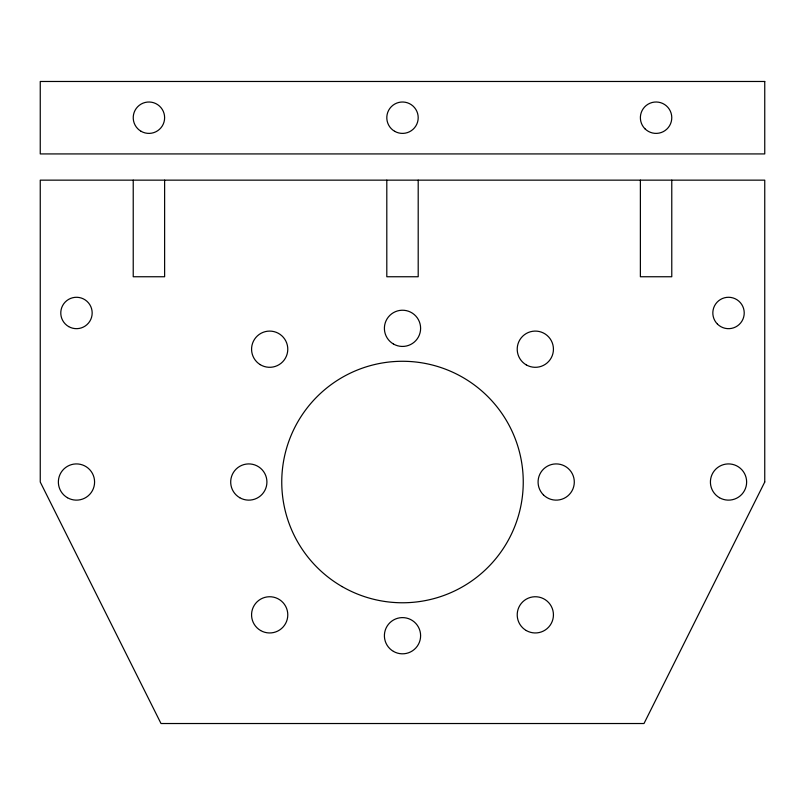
<?xml version="1.0" encoding="UTF-8"?>
<svg xmlns="http://www.w3.org/2000/svg" width="805" height="805" viewBox="0 0 805 805"><rect width="100%" height="100%" fill="white"/><g stroke="black" fill="none" stroke-linecap="round" stroke-linejoin="round"><path stroke-width="1.21" d="M671.773 180.149L671.773 276.749L640.378 276.749L640.378 180.149M418.198 180.149L418.198 276.749L386.803 276.749L386.803 180.149M164.623 180.149L164.623 276.749L133.228 276.749L133.228 180.149M764.75 482.024L644 723.524L161 723.524L40.25 482.024L40.25 180.149L764.75 180.149L764.75 482.024M764.75 81.476L40.25 81.476L40.25 153.926L764.75 153.926L764.75 81.476M68.626 326.568A15.698 15.698 0 0 0 92.172 312.974A15.698 15.698 0 0 0 68.626 299.38A15.698 15.698 0 0 0 68.626 326.568M717.426 324.073A15.698 15.698 0 0 0 743.689 317.039A15.698 15.698 0 0 0 724.46 297.81A15.698 15.698 0 0 0 717.426 324.073M260.619 630.536A18.113 18.113 0 0 0 287.788 614.849A18.113 18.113 0 0 0 260.619 599.162A18.113 18.113 0 0 0 260.619 630.536M526.269 630.536A18.113 18.113 0 0 0 553.438 614.849A18.113 18.113 0 0 0 526.269 599.162A18.113 18.113 0 0 0 526.269 630.536M260.206 364.635A18.113 18.113 0 0 0 287.777 349.682A18.113 18.113 0 0 0 261.041 333.28A18.113 18.113 0 0 0 260.206 364.635M526.269 364.886A18.113 18.113 0 0 0 553.438 349.199A18.113 18.113 0 0 0 526.269 333.512A18.113 18.113 0 0 0 526.269 364.886M342.125 586.593A120.75 120.75 0 0 0 523.25 482.024A120.75 120.75 0 0 0 342.125 377.454A120.75 120.75 0 0 0 342.125 586.593M393.444 651.396A18.113 18.113 0 0 0 420.613 635.709A18.113 18.113 0 0 0 393.444 620.031A18.113 18.113 0 0 0 393.444 651.396M393.444 344.017A18.113 18.113 0 0 0 420.613 328.329A18.113 18.113 0 0 0 393.444 312.652A18.113 18.113 0 0 0 393.444 344.017M543.385 494.834A18.113 18.113 0 0 0 573.683 486.713A18.113 18.113 0 0 0 551.506 464.525A18.113 18.113 0 0 0 543.385 494.834M239.749 497.711A18.113 18.113 0 0 0 266.918 482.024A18.113 18.113 0 0 0 239.749 466.337A18.113 18.113 0 0 0 239.749 497.711M719.469 497.711A18.113 18.113 0 0 0 746.638 482.024A18.113 18.113 0 0 0 719.469 466.337A18.113 18.113 0 0 0 719.469 497.711M67.419 497.711A18.113 18.113 0 0 0 94.588 482.024A18.113 18.113 0 0 0 67.419 466.337A18.113 18.113 0 0 0 67.419 497.711M141.076 131.296A15.698 15.698 0 0 0 164.623 117.701A15.698 15.698 0 0 0 141.076 104.107A15.698 15.698 0 0 0 141.076 131.296M394.651 131.296A15.698 15.698 0 0 0 418.198 117.701A15.698 15.698 0 0 0 394.651 104.107A15.698 15.698 0 0 0 394.651 131.296M644.976 128.8A15.698 15.698 0 0 0 671.239 121.766A15.698 15.698 0 0 0 652.01 102.537A15.698 15.698 0 0 0 644.976 128.8"/></g></svg>
